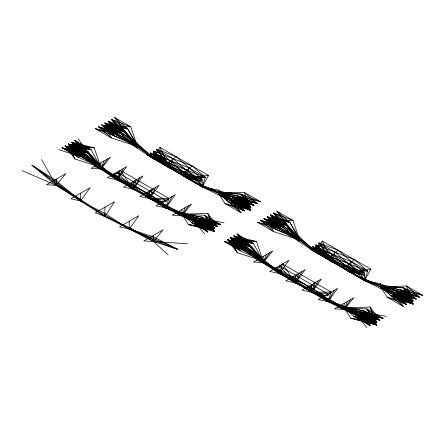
<?xml version="1.0" encoding="UTF-8"?>
<svg xmlns="http://www.w3.org/2000/svg" width="445" height="445" viewBox="0 0 445 445"><rect width="100%" height="100%" fill="white"/><g stroke="black" fill="none" stroke-linecap="round" stroke-linejoin="round"><path stroke-width="0.67" d="M143.023 194.587L149.47 198.592L159.138 185.287L139.802 196.451L149.47 198.592L165.685 204.861L181.899 214.223L207.782 213.372L214.323 231.4L181.899 214.223L149.47 198.592L133.255 187.684L117.041 179.869L120.261 170.285L168.905 198.37L165.685 207.954L211.102 230.171L201.335 217.088L181.899 212.677L165.685 207.954L156.017 205.812L175.352 194.649L165.685 207.954L110.594 175.864M195.722 182.889L185.949 177.527L169.74 166.625L153.525 158.804L156.746 149.22L176.181 156.723L202.163 179.168L202.163 186.889L247.587 209.111L237.814 196.028L218.378 191.617L202.163 186.889L147.078 154.804L202.163 186.889L234.593 199.432L254.028 205.39L241.04 194.165L218.378 191.617L228.146 201.607L244.361 210.969L234.593 197.886L218.378 190.071L202.163 186.889L185.949 175.981L169.74 168.166L147.078 154.804M176.181 156.723L172.96 158.581L169.74 168.166L185.949 174.44L202.163 182.255L153.525 154.17L169.74 165.078L185.949 177.527L218.378 193.163L250.808 210.34L244.261 192.307L218.378 193.163L224.925 203.471L241.14 212.832L231.372 199.749L218.378 191.617M192.396 166.085L189.175 167.943L185.949 177.527L198.943 181.026L202.163 186.889L208.61 175.447L159.966 147.362L153.525 158.804L101.66 124.861L124.316 130.502L137.31 144.809L153.525 158.804L153.525 151.083L192.396 166.085L205.39 177.305L202.163 186.889M344.174 303.279L344.174 307.912L350.721 318.22L373.377 323.86L360.389 315.728L379.824 320.139L370.056 307.056L376.603 322.002L344.174 309.459L311.745 290.735L295.53 282.92L263.101 261.109L256.554 241.529L233.898 235.889L246.886 248.655L279.315 273.558L288.983 260.253L269.648 271.417L279.315 273.558L282.542 263.974L331.18 292.059L327.959 301.638L373.377 323.86L363.609 310.777L344.174 306.366L327.959 301.638L318.292 299.496L337.627 288.338L327.959 301.638L279.315 273.558L227.451 239.61L250.112 245.251L263.101 259.563L279.315 273.558L295.53 281.373L311.745 292.282L344.174 307.912L376.603 325.089L370.056 307.056L344.174 307.912L327.959 298.55L311.745 292.282L302.077 290.14L321.412 278.976L311.745 292.282L305.298 288.277M357.997 276.573L348.224 271.216L332.014 260.308L315.8 252.493L319.021 242.909L338.456 250.413L364.438 272.857L364.438 280.578L409.862 302.8L400.088 289.717L380.653 285.306L364.438 280.578L309.353 248.494L364.438 280.578L396.868 293.122L416.303 299.079L403.315 287.854L380.653 285.306L390.421 295.296L403.415 306.522L393.647 293.439L380.653 285.306M338.456 250.413L335.235 252.27L332.014 261.855L348.224 269.67L361.218 274.715L364.438 280.578L380.653 283.76L396.868 291.575L413.082 300.937L403.315 287.854L380.653 286.847L348.224 271.216L332.014 258.767L315.8 247.859L364.438 275.945L348.224 268.129L332.014 258.767M364.438 280.578L370.885 269.136L322.241 241.051L315.8 252.493L312.574 246.63L351.45 261.632L367.665 270.994L348.224 269.67L364.438 280.578L367.665 270.994L354.671 259.774L351.45 261.632L348.224 271.216L361.218 274.715L335.235 252.27L319.021 242.909L332.014 261.855L348.224 268.129M94.385 166.508L100.826 168.961L110.493 157.202L91.158 168.366L100.826 168.961L104.052 160.923M175.452 213.311L181.899 215.769L191.567 204.01L172.232 215.169L181.899 215.769L185.12 207.732M256.659 260.192L263.101 262.65L272.768 250.891L253.433 262.055L263.101 262.65L266.327 254.612M337.727 307L344.174 309.459L353.842 297.699L334.507 308.858L344.174 309.459L347.395 301.415M181.899 209.589L181.899 214.223L188.446 224.53L214.323 228.313L207.782 213.372L217.549 226.449L165.685 206.408L149.47 193.959L133.255 186.138L117.041 179.869L100.826 165.874L87.837 151.561L65.176 145.921L117.041 179.869L126.708 166.564L107.373 177.727L117.041 179.869L123.488 168.427M139.702 177.783L133.255 189.231L123.588 187.089L142.923 175.925L133.255 189.231L126.808 185.226M155.917 187.145L149.47 198.592L133.255 186.138M159.238 203.949L165.685 207.954L172.126 196.506M301.977 271.472L295.53 282.92L285.862 280.778L305.198 269.614L295.53 282.92L289.083 278.915M318.192 280.834L311.745 292.282L295.53 279.827L279.315 273.558L276.095 267.695L279.315 267.378L282.542 263.974L295.53 282.92L311.745 289.189L327.959 301.638L360.389 314.187L379.824 320.139L366.83 308.919L344.174 307.912L353.942 316.362L370.157 325.723L360.389 312.64L327.959 300.097L311.745 287.648L295.53 279.827M321.512 297.638L327.959 301.638L334.406 290.196M133.255 187.684L100.826 168.961L107.273 159.065M80.562 193.208L80.562 200.929L70.894 198.787L90.229 187.629L80.562 200.929L56.237 182.255L31.918 165.123L56.237 185.343L104.881 216.515L114.549 201.668L95.213 212.832C123.76 222.789 149.064 240.011 177.844 249.372L153.525 236.879L129.2 229.014L119.533 226.872L138.868 215.708L129.2 229.014L80.562 200.929L56.237 183.802L31.918 165.123L56.237 180.709L80.562 200.929L104.881 213.428L129.2 229.014L153.525 239.966M149.47 197.046L165.685 207.954L165.685 204.861L181.899 215.769L198.114 220.498L207.882 232.034L194.888 222.355L181.899 214.223L198.114 218.951L207.882 232.034L191.667 222.672L181.899 214.223L204.555 215.23L217.549 226.449L198.114 220.498L165.685 207.954L149.47 195.5L133.255 189.231L117.041 176.782L100.826 167.42L94.279 147.84L68.397 147.15L100.826 167.42L133.255 189.231L149.47 197.046L181.899 215.769L188.341 205.868M295.53 281.373L263.101 262.65L269.548 252.754M311.745 290.735L327.959 301.638L327.959 298.55L344.174 309.459L350.616 299.557M100.826 162.787L100.826 167.42L74.944 159.004L68.397 144.063L100.826 165.874L81.391 155.283L71.623 142.2L94.279 147.84L68.397 144.063L100.826 168.961L117.041 176.782L117.041 179.869L113.82 174.006L117.041 173.689L120.261 170.285L133.255 189.231L136.476 179.647L133.255 183.051L130.035 183.368L133.255 189.231L133.255 181.504M172.96 158.581L156.746 149.22L169.74 166.625L150.299 152.941L169.74 168.166L156.746 149.22L182.728 171.664L185.949 177.527L205.39 177.305L189.175 167.943L150.299 152.941L166.513 162.303L169.74 168.166L153.525 151.083L179.507 173.528L198.943 181.026L172.96 158.581L169.74 161.991L166.513 162.303L163.293 164.166L150.299 152.941L153.525 158.804L121.096 133.906L104.881 122.998L127.543 128.638L137.31 144.809L95.213 128.583L111.428 137.944L137.31 146.355L169.74 168.166L169.74 160.445L153.525 152.629L169.74 168.166L159.966 147.362M189.175 167.943L185.949 171.347L182.728 171.664L179.507 173.528M165.685 201.774L168.905 198.37L149.47 198.592L146.249 192.73L149.47 192.412L152.691 189.008L149.47 198.592L162.458 202.091L165.685 201.774L165.685 200.228L117.041 172.143L117.041 173.689M335.235 252.27L332.014 255.675L328.788 255.992L325.568 257.855L312.574 246.63L328.788 255.992L367.665 270.994L348.224 271.216L345.003 265.353L319.021 242.909L332.014 260.308L312.574 246.63L332.014 261.855L332.014 254.134L315.8 246.319L332.014 261.855L322.241 241.051M351.45 261.632L348.224 265.036L345.003 265.353L341.782 267.217L315.8 244.772L315.8 252.493L263.935 218.551L286.591 224.191L299.585 238.498L315.8 252.493L283.37 227.595L267.156 216.687L289.817 222.328L299.585 238.498L257.488 222.272L273.703 231.628L299.585 240.044L332.014 261.855L328.788 255.992M327.959 295.463L331.18 292.059L311.745 292.282L308.524 286.419L311.745 286.102L314.965 282.697L311.745 292.282L324.739 295.78L327.959 295.463L327.959 293.917L279.315 265.832L279.315 267.378M208.61 175.447L185.949 177.527L185.949 169.806L169.74 160.445M370.885 269.136L348.224 271.216L348.224 263.496L332.014 254.134M348.224 266.583L364.438 279.032L396.868 291.575L406.635 304.658L390.421 295.296L380.653 286.847L406.535 285.996L422.75 295.358L400.088 289.717L380.653 286.847L387.2 297.16L403.415 306.522M241.14 212.832L218.378 193.163L241.04 194.165L260.475 201.668L244.261 192.307L257.255 203.526L234.593 197.886L202.163 185.343L185.949 172.894M187.512 243.793L143.857 240.912L163.193 229.754L153.525 241.513L104.881 216.515L80.562 199.388L56.237 183.802M165.685 200.228L149.47 198.592L149.47 190.866M327.959 293.917L311.745 292.282L311.745 284.555M137.31 144.809L117.875 134.223L98.434 126.719L114.649 136.081L137.31 146.355L127.543 128.638L104.881 126.091L111.428 137.944L98.434 126.719L121.096 132.36L137.31 143.268L153.525 158.804M117.041 179.869L84.611 154.966L61.955 147.785L81.391 156.829L100.826 167.42L84.611 153.425L61.955 147.785L78.17 157.146L100.826 167.42L91.058 149.704L68.397 147.15L74.944 159.004L65.176 145.921L84.611 153.425L117.041 178.323L133.255 184.597L149.47 195.5M299.585 238.498L280.15 227.912L260.709 220.409L276.923 229.77L299.585 240.044L289.817 222.328L267.156 219.78L273.703 231.628L260.709 220.409L283.37 226.049L299.585 236.957L315.8 252.493M311.745 289.189L295.53 278.286L279.315 272.012L246.886 247.114L224.23 241.474L240.445 250.835L263.101 261.109L253.333 243.393L230.677 240.84L237.218 252.693L263.101 261.109L279.315 270.465L295.53 282.92L298.751 273.336L295.53 276.74L292.309 277.057L295.53 282.92L295.53 275.194M263.101 256.47L263.101 261.109L246.886 247.114L227.451 239.61L237.218 252.693L230.677 237.752L256.554 241.529L230.677 240.84L240.445 250.835L230.677 237.752L253.333 243.393L237.118 234.031L246.886 248.655L263.101 262.65L279.315 270.465L279.315 273.558M366.83 308.919L376.603 322.002L350.721 318.22L376.603 325.089L366.83 308.919L383.045 318.281L360.389 314.187L344.174 309.459L340.948 305.136M218.378 193.163L237.814 197.574L257.255 203.526L241.04 194.165L250.808 210.34L224.925 203.471L244.361 210.969L231.372 201.296L218.378 193.163L237.814 196.028L260.475 201.668M218.378 190.071L218.378 194.704L237.814 197.574L254.028 205.39L231.372 199.749L244.361 210.969M204.555 215.23L214.323 228.313L191.667 222.672L211.102 230.171L198.114 218.951L220.77 224.591L204.555 215.23L214.323 231.4L188.446 224.53L211.102 230.171L198.114 220.498L220.77 224.591L201.335 217.088L181.899 214.223L201.335 218.634L223.991 222.728M178.673 211.453L181.899 215.769L201.335 218.634L220.77 224.591M380.653 283.76L380.653 288.393L400.088 291.264L419.529 297.216L406.535 285.996L413.082 304.03L387.2 297.16L406.635 304.658L393.647 293.439L380.653 286.847L400.088 291.264L416.303 299.079L393.647 293.439L409.862 302.8L396.868 291.575L419.529 297.216L403.315 287.854L413.082 304.03L390.421 295.296L413.082 300.937L400.088 289.717L419.529 297.216M363.609 310.777L376.603 322.002L344.174 306.366L357.163 314.498L379.824 320.139L363.609 310.777L344.174 307.912L357.163 316.045L370.157 325.723L360.389 314.187L376.603 325.089L363.609 310.777L383.045 318.281L360.389 312.64L344.174 307.912L363.609 312.323L386.271 316.417M344.174 309.459L363.609 312.323L383.045 318.281M58.729 149.642L81.391 156.829L68.397 147.15L84.611 153.425L74.843 140.342L87.837 153.108L100.826 167.42L87.837 151.561L68.397 147.15L78.17 157.146L68.397 144.063L91.058 149.704L74.843 140.342L84.611 154.966L100.826 168.961L97.605 164.644M250.112 245.251L230.677 237.752L263.101 259.563L243.665 248.972L233.898 235.889L250.112 245.251L230.677 240.84L243.665 250.518L263.101 261.109L250.112 245.251L237.118 234.031L246.886 247.114L230.677 240.84L263.101 261.109L250.112 246.797L237.118 234.031M95.213 128.583L117.875 134.223L137.31 146.355L130.763 126.781L114.549 117.419L124.316 130.502L137.31 146.355L117.875 135.764L98.434 126.719M257.488 222.272L280.15 227.912L299.585 240.044L293.038 220.47L276.823 211.108L286.591 224.191L299.585 240.044L280.15 229.453L260.709 220.409M201.335 217.088L214.323 228.313L181.899 212.677L194.888 220.809L217.549 226.449L201.335 217.088L214.323 231.4L191.667 222.672M353.942 316.362L376.603 322.002L363.609 312.323L379.824 320.139L360.389 312.64L373.377 323.86L353.942 316.362L376.603 325.089L363.609 312.323M218.378 194.704L234.593 199.432L250.808 207.248L241.04 194.165M380.653 288.393L396.868 293.122L413.082 300.937L400.088 291.264L413.082 304.03L393.647 294.979L380.653 286.847M100.826 168.961L87.837 153.108L68.397 147.15L84.611 154.966L71.623 142.2L91.058 149.704M204.656 233.892L194.888 222.355L214.323 228.313L201.335 218.634L217.549 226.449L198.114 222.038L211.102 230.171L194.888 220.809L207.882 232.034M357.163 316.045L376.603 322.002L360.389 312.64L376.603 325.089L357.163 316.045L366.93 327.581M253.333 243.393L233.898 235.889L246.886 247.114L230.677 237.752L243.665 250.518L224.23 241.474L246.886 248.655L230.677 240.84L250.112 246.797L263.101 262.65L230.677 237.752L250.112 246.797L233.898 235.889L246.886 250.201L227.451 239.61L240.445 250.835M137.31 146.355L124.316 132.043L111.328 119.277L130.763 126.781L104.881 126.091L114.649 136.081L104.881 122.998L124.316 130.502L111.328 119.277L121.096 132.36L153.525 157.263L169.74 163.532M114.549 117.419L127.543 128.638L108.102 121.14L117.875 134.223L101.66 124.861L114.649 136.081M166.513 162.303L205.39 177.305L185.949 175.981L198.943 181.026L182.728 171.664M163.293 164.166L202.163 179.168L185.949 177.527L202.163 180.709L185.949 169.806M257.255 203.526L237.814 196.028L250.808 210.34L228.146 201.607L250.808 207.248L237.814 196.028L254.028 205.39L234.593 197.886L247.587 209.111L231.372 199.749L250.808 207.248L237.814 197.574L250.808 210.34L231.372 201.296L250.808 207.248L234.593 197.886L250.808 210.34L234.593 199.432L247.587 209.111M299.585 240.044L286.591 225.732L273.603 212.966L293.038 220.47L267.156 219.78L276.923 229.77L267.156 216.687L286.591 224.191L273.603 212.966L283.37 226.049L315.8 250.952L332.014 257.221M276.823 211.108L289.817 222.328L270.376 214.829L280.15 227.912L263.935 218.551L276.923 229.77M81.391 156.829L68.397 144.063L87.837 151.561L74.843 140.342M354.671 259.774L315.8 244.772L332.014 261.855L309.353 248.494M61.955 147.785L81.391 155.283L68.397 144.063L87.837 153.108L78.07 138.478M325.568 257.855L364.438 272.857L348.224 271.216L364.438 274.398L348.224 263.496M403.315 287.854L422.75 295.358M341.782 267.217L361.218 274.715L345.003 265.353M390.421 295.296L409.862 302.8L396.868 293.122L413.082 304.03L400.088 289.717L416.303 299.079L396.868 291.575L413.082 304.03L393.647 293.439L413.082 300.937L393.647 294.979L406.635 304.658M194.888 220.809L214.323 228.313L198.114 218.951L214.323 231.4L194.888 222.355M224.23 241.474L243.665 248.972L230.677 237.752M370.157 325.723L357.163 314.498L376.603 322.002M181.899 215.769L214.323 228.313M22.25 170.708L56.237 185.343L80.562 199.388M84.611 154.966L65.176 145.921L78.17 157.146M246.886 248.655L227.451 239.61L243.665 248.972M111.328 119.277L127.543 128.638M273.603 212.966L289.817 222.328M169.74 165.078L185.949 174.44M87.837 151.561L71.623 142.2L84.611 156.512L65.176 145.921L81.391 155.283M68.397 144.063L84.611 153.425L71.623 142.2L87.837 153.108M357.163 314.498L373.377 323.86L360.389 314.187M129.2 227.467L153.525 241.513L177.844 249.372L153.525 238.42L129.2 229.014L129.2 221.293M198.114 220.498L214.323 231.4L201.335 218.634M299.585 241.591L283.37 227.595L270.376 214.829L286.591 224.191L267.156 219.78L280.15 229.453L267.156 216.687L286.591 225.732L299.585 241.591L299.585 236.957M137.31 147.901L121.096 133.906L108.102 121.14L124.316 130.502L104.881 126.091L117.875 135.764L104.881 122.998L124.316 132.043L137.31 147.901L137.31 143.268M168.177 254.957L153.525 241.513L153.525 235.333M279.315 265.832L295.53 282.92L276.095 267.695L324.739 295.78L327.959 301.638M117.041 172.143L133.255 189.231L113.82 174.006L162.458 202.091L165.685 207.954M259.88 258.334L263.101 262.65M41.585 159.544L56.237 185.343L65.904 173.583L46.569 184.747L56.237 185.343L56.237 179.168M104.881 207.248L104.881 216.515M124.316 132.043L104.881 126.091L117.875 134.223L104.881 122.998L121.096 132.36L108.102 121.14L124.316 132.043M286.591 225.732L267.156 219.78L280.15 227.912L267.156 216.687L283.37 226.049L270.376 214.829L286.591 225.732M121.096 132.36L101.66 124.861L121.096 133.906L104.881 126.091L121.096 132.36M283.37 226.049L263.935 218.551L283.37 227.595L267.156 219.78L283.37 226.049"/></g></svg>
